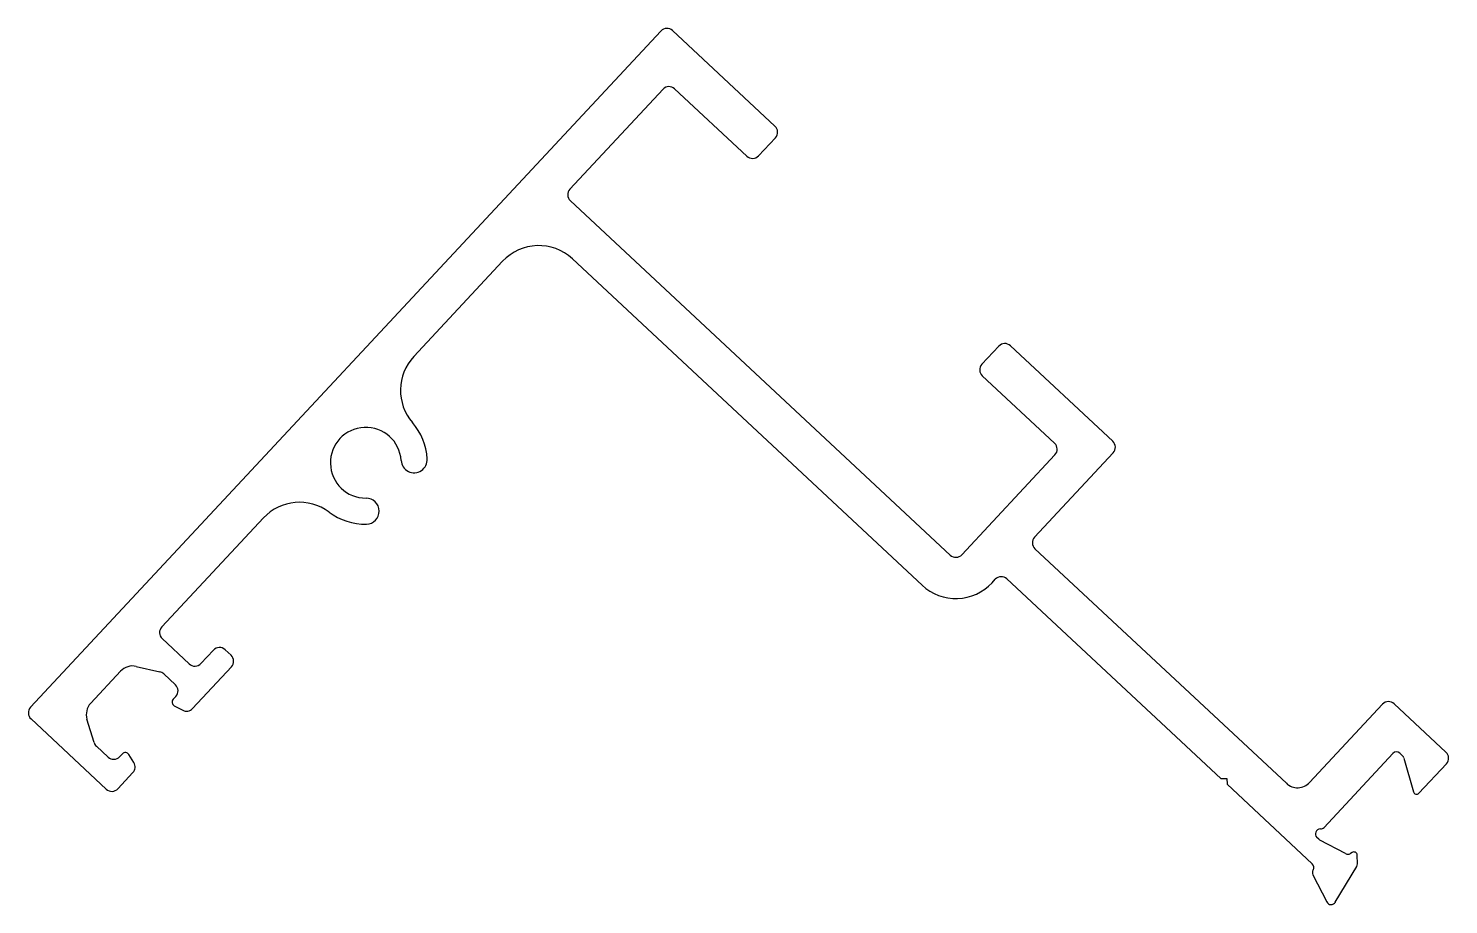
# Model space of a CAD drawing. Extents: x -40.5 to 45.7, y 3.2 to 56.4.
import ezdxf

# ---------------------------------------------------------------- set-up
doc = ezdxf.new("R2010")
doc.units = 0
doc.layers.add('PROFILE', color=1, linetype='CONTINUOUS')

msp = doc.modelspace()

# ---------------------------------------------------------------- linework, layer by layer
at = {"layer": 'PROFILE', "color": 7}
for p, q in [((-2.102, 56.269), (-40.396, 15.203)), ((4.821, 50.497), (-1.395, 56.294)), ((-7.63, 46.674), (-1.978, 52.736)), ((-1.272, 52.76), (3.116, 48.668)), ((3.823, 48.693), (4.846, 49.79)), ((15.473, 24.446), (-7.606, 45.968)), ((-17.121, 36.497), (-11.722, 42.286)), ((-7.482, 42.434), (13.768, 22.618)), ((18.418, 37.134), (17.395, 36.037)), ((25.341, 31.362), (19.124, 37.159)), ((17.419, 35.33), (21.808, 31.238)), ((21.832, 30.532), (16.18, 24.471)), ((20.593, 25.537), (25.366, 30.655)), ((-32.43, 20.081), (-26.255, 26.702)), ((35.889, 10.59), (20.618, 24.831)), ((18.009, 22.766), (18.206, 22.978)), ((18.913, 23.002), (31.917, 10.875)), ((-30.759, 17.839), (-32.405, 19.374)), ((-29.294, 18.678), (-30.053, 17.864)), ((-28.222, 18.361), (-28.587, 18.702)), ((-36.746, 15.452), (-34.933, 17.396)), ((-33.977, 17.688), (-32.539, 17.356)), ((-30.554, 15.128), (-28.197, 17.655)), ((-32.31, 17.235), (-31.6, 16.572)), ((-31.575, 15.865), (-31.736, 15.693)), ((-31.67, 15.302), (-31.154, 15.027)), ((41.734, 15.391), (37.303, 10.639)), ((45.586, 12.483), (42.441, 15.416)), ((-40.371, 14.497), (-35.8, 10.234)), ((-36.54, 13.066), (-36.971, 14.477)), ((-35.692, 12.184), (-36.402, 12.847)), ((-34.824, 12.381), (-34.985, 12.208)), ((-34.119, 11.847), (-34.429, 12.343)), ((38.18, 7.914), (42.364, 12.401)), ((42.788, 12.416), (42.95, 12.265)), ((43.034, 12.126), (43.607, 10.075)), ((-35.094, 10.259), (-34.178, 11.241)), ((43.946, 9.992), (45.61, 11.777)), ((31.917, 10.875), (32.271, 10.888)), ((32.271, 10.888), (32.283, 10.534)), ((32.283, 10.534), (37.463, 5.704)), ((37.862, 7.189), (37.744, 7.298)), ((39.485, 6.318), (37.926, 7.144)), ((39.884, 6.391), (39.785, 6.329)), ((40.21, 5.705), (40.19, 6.229)), ((38.864, 3.371), (40.167, 5.539)), ((37.5, 5.03), (38.34, 3.389))]:
    msp.add_line(p, q, dxfattribs=at)
for centre, radius, start, end in [((-1.736, 55.928), 0.5, 47, 137), ((-1.613, 52.395), 0.5, 47, 137), ((4.48, 50.131), 0.5, 317, 47), ((3.457, 49.034), 0.5, 227, 317), ((-7.265, 46.333), 0.5, 137, 227), ((-9.528, 40.24), 3, 47, 137), ((18.783, 36.793), 0.5, 47, 137), ((-14.927, 34.451), 3, 137, 220.71569), ((17.76, 35.696), 0.5, 137, 227), ((-20.033, 30.056), 2.15, 3.64274, 270.35726), ((-20.033, 30.056), 3.737, 3.64267, 40.71569), ((21.467, 30.873), 0.5, 317, 47), ((25, 30.996), 0.5, 317, 47), ((-17.096, 30.243), 0.794, 183.64274, 3.64274), ((-24.061, 24.656), 3, 53.28431, 137), ((-20.015, 27.113), 0.794, 271.25816, 90.35486), ((-20.033, 30.056), 3.737, 233.28431, 270.54801), ((20.959, 25.196), 0.5, 137, 227), ((15.814, 24.812), 0.5, 227, 317), ((15.814, 24.812), 3, 227, 317), ((18.572, 22.637), 0.5, 47, 137), ((-32.064, 19.74), 0.5, 137, 227), ((-28.928, 18.337), 0.5, 47, 137), ((-28.563, 17.996), 0.5, 317, 47), ((-34.202, 16.714), 1, 77, 137), ((-32.651, 16.869), 0.5, 47, 77), ((-30.418, 18.205), 0.5, 227, 317), ((-31.941, 16.206), 0.5, 317, 47), ((-31.553, 15.522), 0.25, 137, 242), ((42.1, 15.05), 0.5, 47, 137), ((-40.03, 14.862), 0.5, 137, 227), ((-36.015, 14.77), 1, 137, 197), ((-30.919, 15.469), 0.5, 242, 317), ((-36.061, 13.212), 0.5, 197, 227), ((-35.351, 12.549), 0.5, 227, 317), ((-34.641, 12.21), 0.25, 32, 137), ((42.584, 12.197), 0.3, 47, 137), ((42.745, 12.046), 0.3, 15.6, 47), ((45.245, 12.118), 0.5, 317, 47), ((-34.543, 11.582), 0.5, 317, 32), ((36.571, 11.321), 1, 227, 317), ((-35.459, 10.6), 0.5, 227, 317), ((43.8, 10.128), 0.2, 195.6, 317), ((37.949, 7.518), 0.3, 88.90726, 227.09694), ((37.96, 8.118), 0.3, 268.90726, 317.09694), ((38.066, 7.409), 0.3, 227.09694, 242.09694), ((39.626, 6.583), 0.3, 242.09694, 302.09694), ((39.991, 6.222), 0.2, 2.09694, 122.09694), ((37.258, 5.485), 0.3, 327.99924, 47.00191), ((37.767, 5.167), 0.3, 148.00123, 207.09694), ((39.91, 5.694), 0.3, 329, 2.09694), ((38.607, 3.525), 0.3, 207.09694, 329)]:
    msp.add_arc(centre, radius, start, end, dxfattribs=at)

doc.saveas('drawing.dxf')
